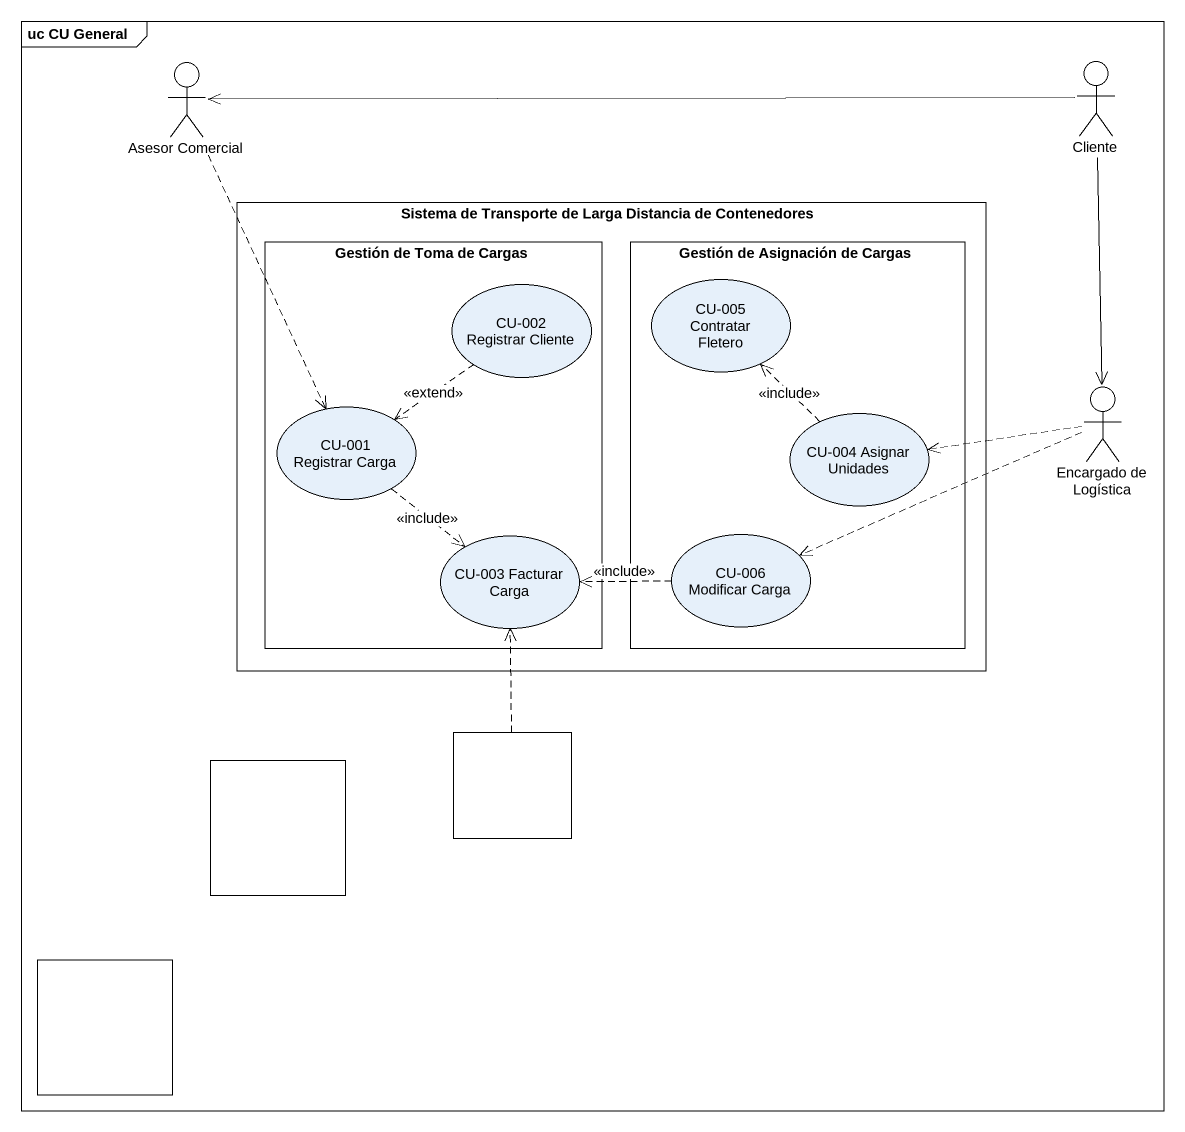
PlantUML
@startuml
mainframe uc CU General
actor "Asesor Comercial" as Asesor_Comercial
actor Cliente
rectangle "Sistema de Transporte de Larga Distancia de Contenedores" as Sistema_de_Transporte_de {
  rectangle "Gestión de Toma de Cargas" as Gestión_de_Toma_de_Cargas {
    usecase "CU-002 Registrar Cliente" as CU_002_Registrar_Cliente
    usecase "CU-001 Registrar Carga" as CU_001_Registrar_Carga
    usecase "CU-003 Facturar Carga" as CU_003_Facturar_Carga
  }
  rectangle "Gestión de Asignación de Cargas" as Gestión_de_Asignación_de {
    usecase "CU-005 Contratar Fletero" as CU_005_Contratar_Fletero
    usecase "CU-004 Asignar Unidades" as CU_004_Asignar_Unidades
    usecase "CU-006 Modificar Carga" as CU_006_Modificar_Carga
  }
}
actor "Encargado de Logística" as Encargado_de_Logística
rectangle " " as rectangle1
rectangle " " as rectangle2
rectangle " " as rectangle3
Asesor_Comercial ..> CU_001_Registrar_Carga
Cliente -left-> Asesor_Comercial
Cliente --> Encargado_de_Logística
CU_002_Registrar_Cliente ..> CU_001_Registrar_Carga : <<extend>>
CU_001_Registrar_Carga ..> CU_003_Facturar_Carga : <<include>>
Encargado_de_Logística .left.> CU_004_Asignar_Unidades
Encargado_de_Logística .left.> CU_006_Modificar_Carga
CU_004_Asignar_Unidades .up.> CU_005_Contratar_Fletero : <<include>>
CU_006_Modificar_Carga .left.> CU_003_Facturar_Carga : <<include>>
rectangle2 .up.> CU_003_Facturar_Carga
@enduml
